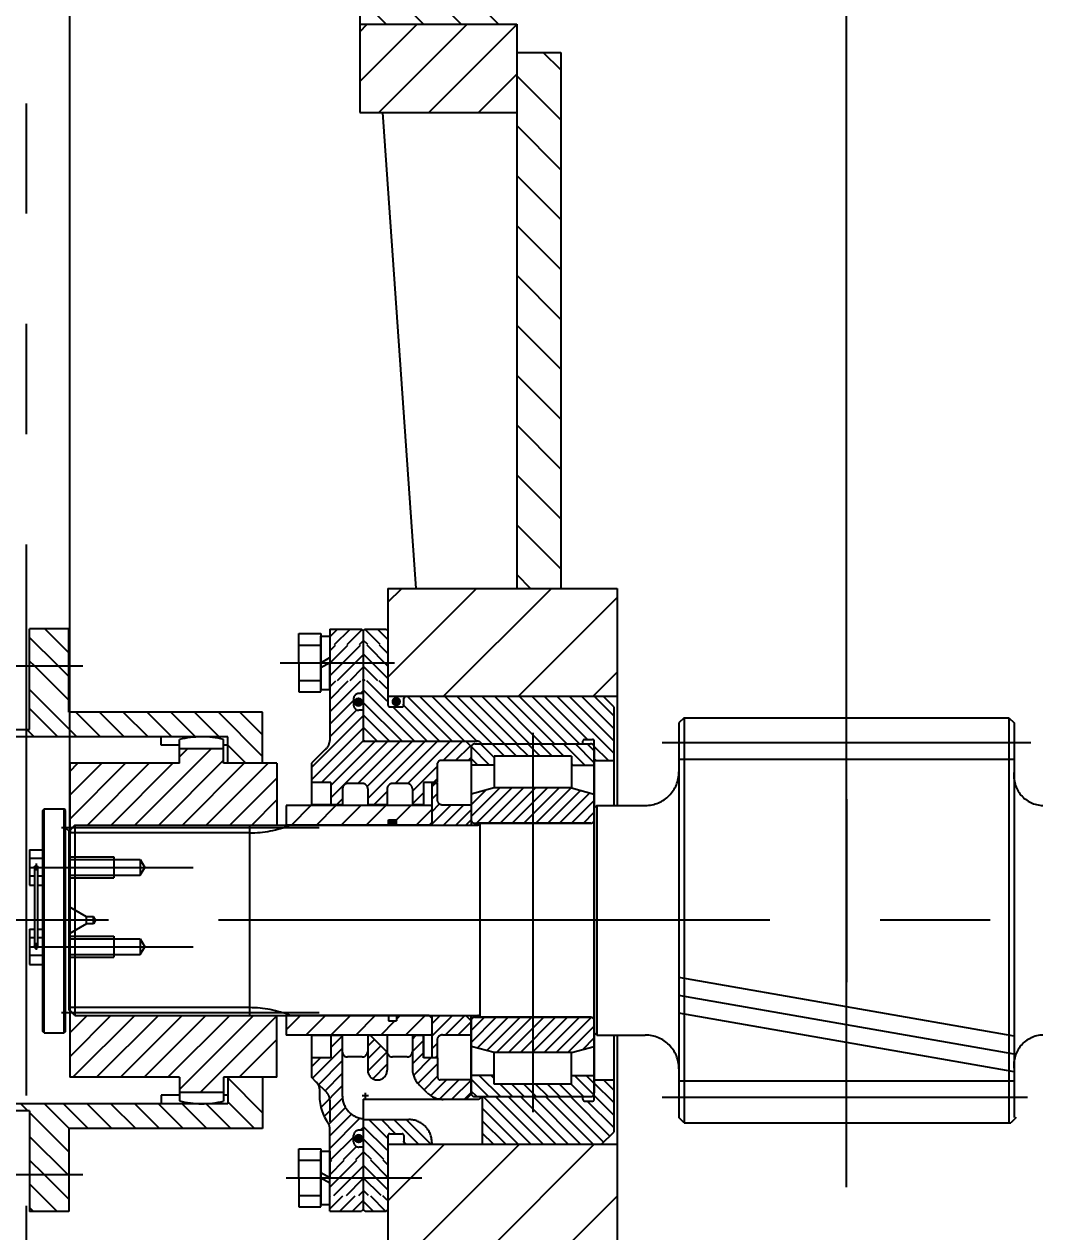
# Model space of a CAD drawing. Header units: millimetres. Extents: x 0 to 10500, y -289 to 7425.
# Drawn here: x 3764 to 4342, y 5629 to 6314 of the extents above; entities that cross this region are included whole.
import ezdxf

# ---------------------------------------------------------------- set-up
doc = ezdxf.new("R2010")
doc.units = ezdxf.units.MM
doc.header["$LTSCALE"] = 250
doc.linetypes.add('G', pattern=[2, 1.25, -0.25, 0.25, -0.25])
doc.linetypes.add('K', pattern=[2.5, 1.25, -0.25, 0.25, -0.25, 0.25, -0.25])
for name, color, linetype in [('01', 7, 'Continuous'), ('02', 1, 'Continuous'), ('05', 4, 'G'), ('07', 6, 'K'), ('08', 1, 'Continuous')]:
    doc.layers.add(name, color=color, linetype=linetype)
doc.styles.get("Standard").update_dxf_attribs({"font": 'isocp', "width": 0.707, "bigfont": 'intecad.shx'})
doc.dimstyles.new('INTE', dxfattribs={"dimscale": 25, "dimtxt": 3.5, "dimasz": 3, "dimexe": 3, "dimexo": 0, "dimgap": 1, "dimtad": 1, "dimdec": 3, "dimdsep": 46, "dimtxsty": 'Standard', "dimcen": 0, "dimclrd": 1, "dimclre": 1, "dimclrt": 3, "dimaunit": 1, "dimadec": 0, "dimazin": 0, "dimtfac": 1, "dimtmove": 0, "dimatfit": 0, "dimfxl": 0, "dimarcsym": 0})
pattern_1 = [(135, (1894.8905, 4617.694), (-3.535534, -3.535534), [])]
pattern_2 = [(45, (1894.8905, 4617.694), (-3.535534, 3.535534), [])]
pattern_3 = [(135, (-10627.459, -4526.4536), (-3.5355339, -3.5355339), [])]
pattern_4 = [(45, (-10627.459, -4526.4536), (-3.5355339, 3.5355339), [])]
pattern_5 = [(45, (1895.8905, 4617.694), (-3.535534, 3.535534), [])]
pattern_6 = [(45, (1895.891, 4617.694), (-7.071068, 7.071068), [])]

# ---------------------------------------------------------------- blocks, each defined once
blk = doc.blocks.new('*D10')
at = {"layer": '08', "color": 1, "lineweight": -2}
for p, q in [((3742.17, 5737.75), (3742.17, 5485.2)), ((3597.26, 5676.55), (3597.26, 5485.2)), ((3522.26, 5560.2), (3015.62, 5560.2)), ((3742.17, 5560.2), (3597.26, 5560.2)), ((3817.17, 5560.2), (3892.17, 5560.2))]:
    blk.add_line(p, q, dxfattribs=at)
at = {"layer": '08', "color": 1}
for points in [[(3522.26, 5572.7), (3522.26, 5547.7), (3597.26, 5560.2)], [(3817.17, 5572.7), (3817.17, 5547.7), (3742.17, 5560.2)]]:
    blk.add_solid(points, dxfattribs=at)
at = {"layer": 'Defpoints', "color": 0}
for p in [(3742.17, 5737.75), (3597.26, 5676.55), (3742.17, 5560.2)]:
    blk.add_point(p, dxfattribs=at)
at = {"layer": '08', "color": 3, "insert": (3231.44, 5635.83), "char_height": 87.5, "attachment_point": 5}
blk.add_mtext('电机出轴145', dxfattribs=at)
blk = doc.blocks.new('*D11')
at = {"layer": '08', "color": 1, "lineweight": -2}
for p, q in [((3367.66, 5183.94), (3367.66, 7084.26)), ((4230.36, 6828.65), (4230.36, 7084.26)), ((4155.36, 7009.26), (3442.66, 7009.26))]:
    blk.add_line(p, q, dxfattribs=at)
at = {"layer": '08', "color": 1}
for points in [[(3442.66, 7021.76), (3442.66, 6996.76), (3367.66, 7009.26)], [(4155.36, 7021.76), (4155.36, 6996.76), (4230.36, 7009.26)]]:
    blk.add_solid(points, dxfattribs=at)
at = {"layer": 'Defpoints', "color": 0}
for p in [(3367.66, 7009.26), (4230.36, 6828.65), (3367.66, 5183.94)]:
    blk.add_point(p, dxfattribs=at)
at = {"layer": '08', "color": 3, "insert": (3799.01, 7078.01), "char_height": 87.5, "attachment_point": 5}
blk.add_mtext('862.7', dxfattribs=at)
blk = doc.blocks.new('*D18')
at = {"layer": '02', "color": 1, "linetype": 'Continuous', "lineweight": -2}
for p, q in [((3789.91, 5845.79), (3789.91, 6895.33)), ((4230.36, 6037.36), (4230.36, 6895.33)), ((4155.36, 6820.33), (3864.91, 6820.33))]:
    blk.add_line(p, q, dxfattribs=at)
at = {"layer": '02', "color": 1, "linetype": 'Continuous'}
for points in [[(3864.91, 6832.83), (3864.91, 6807.83), (3789.91, 6820.33)], [(4155.36, 6832.83), (4155.36, 6807.83), (4230.36, 6820.33)]]:
    blk.add_solid(points, dxfattribs=at)
at = {"layer": 'Defpoints', "color": 0, "linetype": 'Continuous'}
for p in [(3789.91, 6820.33), (4230.36, 6037.36), (3789.91, 5845.79)]:
    blk.add_point(p, dxfattribs=at)
at = {"layer": '02', "color": 3, "linetype": 'Continuous', "insert": (4010.14, 6889.08), "char_height": 87.5, "attachment_point": 5}
blk.add_mtext('440.45', dxfattribs=at)
blk = doc.blocks.new('*U4')
at = {"layer": '01'}
for p, q in [((-15.1, 5), (-15.1, 0)), ((0, 5), (-15.1, 5)), ((-15.1, 0), (0, 0)), ((0, 0), (-2.89, 5)), ((0, 5), (2.89, 0)), ((0, 5), (15.1, 5)), ((15.1, 0), (0, 0)), ((15.1, 5), (15.1, 0))]:
    blk.add_line(p, q, dxfattribs=at)
at = {"layer": '05'}
blk.add_line((0, 7.1), (0, -2.1), dxfattribs=at)

msp = doc.modelspace()

# ---------------------------------------------------------------- hatches: boundary and pattern name
at = {"layer": '07', "linetype": 'K'}
h = msp.add_hatch(dxfattribs=at)
h.set_pattern_fill('_USER', color=6, scale=15, angle=135, style=0, pattern_type=0)
h.set_pattern_definition([(135, (-17405.807, 3611.779), (-10.606602, -10.606602), [])])
h.paths.add_polyline_path([(4043.3608, 6363.6059), (3954.3608, 6363.6059), (3954.3608, 6313.6059), (4043.3608, 6313.6059)])
h.paths.add_polyline_path([(4477.3608, 6363.6059), (4388.3608, 6363.6059), (4388.3608, 6313.6059), (4477.3608, 6313.6059)])
h = msp.add_hatch(dxfattribs=at)
h.set_pattern_fill('_USER', color=6, scale=20, angle=45, style=0, pattern_type=0)
h.set_pattern_definition([(45, (592.264, 1165.322), (-14.142136, 14.142136), [])])
h.paths.add_polyline_path([(3954.3608, 6313.6059), (3954.3608, 6263.6059), (4043.3608, 6263.6059), (4043.3608, 6313.6059)])
h.paths.add_polyline_path([(4477.3608, 6263.6059), (4477.3608, 6313.6059), (4388.3608, 6313.6059), (4388.3608, 6263.6059)])
h = msp.add_hatch(dxfattribs=at)
h.set_pattern_fill('_USER', color=6, scale=20, angle=135, style=0, pattern_type=0)
h.set_pattern_definition([(135, (592.264, 1165.322), (-14.142136, -14.142136), [])])
h.paths.add_polyline_path([(4043.3608, 5993.7479), (4068.3608, 5993.7479), (4068.3608, 6263.6059), (4068.3608, 6297.6059), (4043.3608, 6297.6059), (4043.3608, 6263.6059)])
h.paths.add_polyline_path([(4388.3608, 6297.6059), (4363.3608, 6297.6059), (4363.3608, 6263.6059), (4363.3608, 5993.7479), (4388.3608, 5993.7479)])
h = msp.add_hatch(dxfattribs=at)
h.set_pattern_fill('_USER', color=6, scale=30, angle=45, style=0, pattern_type=0)
h.set_pattern_definition([(45, (592.264, 1165.322), (-21.2132, 21.2132), [])])
h.paths.add_polyline_path([(4100.3608, 5932.6059), (4100.3608, 5993.7479), (3970.3608, 5993.7479), (3970.3608, 5932.6059)])
h.paths.add_polyline_path([(4100.3608, 5617.4639), (4100.3608, 5678.6059), (3970.3608, 5678.6059), (3970.3608, 5617.4639)])
h.paths.add_polyline_path([(4360.3608, 5993.7479), (4360.3608, 5932.6059), (4490.3608, 5932.6059), (4490.3608, 5993.7479)])
h.paths.add_polyline_path([(4360.3608, 5678.6059), (4360.3608, 5617.4639), (4490.3608, 5617.4639), (4490.3608, 5678.6059)])
h = msp.add_hatch(dxfattribs=at)
h.set_pattern_fill('_USER', color=6, scale=5, angle=45, style=0, pattern_type=0)
h.set_pattern_definition(pattern_5)
h.paths.add_polyline_path([(3977.8069, 5907.1059), (3956.3608, 5907.1059), (3956.3608, 5924.6684), (3953.8608, 5924.6684, -0.41421356), (3950.8608, 5927.6684), (3950.8608, 5931.1934, -0.41421356), (3953.8608, 5934.1934), (3956.3608, 5934.1934), (3956.3608, 5941.3059), (3937.3608, 5941.3059), (3937.3608, 5936.5059), (3937.3608, 5907.5237, -0.22650143), (3935.0027, 5902.5854), (3927.0233, 5894.6059), (3927.0233, 5887.7124), (3928.175, 5883.6601), (3938.0258, 5883.6601), (3938.0258, 5870.9601), (3944.6158, 5870.9601), (3944.6158, 5880.1059, -0.41421356), (3947.6158, 5883.1059), (3955.9133, 5883.1059, -0.41421356), (3958.9133, 5880.1059), (3958.9133, 5870.9601), (3965.3485, 5870.9601)])
h.paths.add_polyline_path([(4000.0108, 5896.1059), (4017.2308, 5896.1059), (4017.5108, 5896.9969), (4017.5108, 5903.5057, -0.00005592), (4017.5108, 5903.5061), (4017.5108, 5904.1551), (4014.56, 5907.1059), (3977.8069, 5907.1059), (3965.3485, 5870.9601), (3969.9158, 5870.9601), (3969.9158, 5880.1059, -0.41421356), (3972.9158, 5883.1059), (3981.2133, 5883.1059, -0.41421356), (3984.2133, 5880.1059), (3984.2133, 5870.9601), (3990.5133, 5870.9601), (3990.5133, 5883.6601), (3998.5108, 5883.6601), (3998.5108, 5894.6059, -0.41421356)])
h.paths.add_polyline_path([(3956.3608, 5969.6059), (3955.3608, 5970.6059), (3937.3608, 5970.6059), (3937.3608, 5961.9059), (3956.3608, 5961.9059)])
h.paths.add_polyline_path([(3941.2731, 5963.414), (3946.014, 5963.414), (3946.014, 5969.5679), (3941.2731, 5969.5679)], flags=24)
h = msp.add_hatch(dxfattribs=at)
h.set_pattern_fill('_USER', color=6, scale=5, angle=135, style=0, pattern_type=0)
h.set_pattern_definition(pattern_1)
h.paths.add_polyline_path([(4098.3608, 5926.6059), (4092.3608, 5932.6059), (3979.8608, 5932.6059), (3978.8608, 5931.6059), (3978.8608, 5927.6059, -0.41421356), (3977.8608, 5926.6059), (3970.8608, 5926.6059, -0.41421356), (3969.8608, 5927.6059), (3969.8608, 5941.3059), (3956.3608, 5941.3059), (3956.3608, 5924.6684), (3956.3608, 5907.6551), (3956.3608, 5907.1059), (4020.8608, 5907.1059, -0.26794919), (4023.4588, 5905.6059), (4080.8608, 5905.6059), (4080.8608, 5907.1059, -0.41421356), (4081.8608, 5908.1059), (4086.3608, 5908.1059, -0.41421356), (4087.3608, 5907.1059), (4087.3608, 5896.1059), (4098.3608, 5896.1059)])
h.paths.add_polyline_path([(3969.8608, 5969.6059), (3968.8608, 5970.6059), (3957.3608, 5970.6059), (3956.3608, 5969.6059), (3956.3608, 5961.9059), (3969.8608, 5961.9059)])
h.paths.add_polyline_path([(4041.2635, 5935.6494), (4063.608, 5935.6494), (4063.608, 5922.5244), (4041.2635, 5922.5244)], flags=25)
h = msp.add_hatch(dxfattribs=at)
h.set_pattern_fill('_USER', color=6, scale=5, angle=45, style=0, pattern_type=0)
h.set_pattern_definition(pattern_4)
h.paths.add_polyline_path([(3956.3608, 5951.6059), (3956.3608, 5961.6059), (3937.3608, 5961.6059), (3937.3608, 5941.6059), (3956.3608, 5941.6059)])
h = msp.add_hatch(dxfattribs=at)
h.set_pattern_fill('_USER', color=6, scale=5, angle=135, style=0, pattern_type=0)
h.set_pattern_definition(pattern_3)
h.paths.add_polyline_path([(3970.3608, 5961.6059), (3956.3608, 5961.6059), (3956.3608, 5951.6059), (3956.3608, 5941.6059), (3970.3608, 5941.6059)])
for points in [[(3950.9214, 5929.2644, 1), (3956.3042, 5929.2644, 1)], [(3972.3682, 5929.5576, 1), (3977.751, 5929.5576, 1)], [(3975.2108, 5859.6059), (3975.2108, 5862.6059), (3970.7108, 5862.6059), (3970.7108, 5859.6059)], [(3951.0007, 5681.8531, 1), (3956.3835, 5681.8531, 1)]]:
    msp.add_hatch(color=6, dxfattribs=at).paths.add_polyline_path(points)
h = msp.add_hatch(dxfattribs=at)
h.set_pattern_fill('ANSI31', color=6, scale=1.5, angle=90, style=0)
h.set_pattern_definition([(135, (3660.2163, 5143.3435), (-3.367596, -3.367596), [])])
h.paths.add_polyline_path([(4030.5108, 5898.6059), (4074.3608, 5898.6059), (4074.3608, 5893.6059), (4087.3608, 5893.6059), (4087.3608, 5903.5059, 0.41421356), (4085.2608, 5905.6059), (4019.6108, 5905.6059, 0.4141808), (4017.5108, 5903.5061), (4017.5108, 5893.6059), (4030.5108, 5893.6059)])
h.paths.add_polyline_path([(4074.3608, 5712.6059), (4030.5108, 5712.6059), (4030.5108, 5717.6059), (4017.5108, 5717.6059), (4017.5108, 5707.7057, 0.4141808), (4019.6108, 5705.6059), (4085.2608, 5705.6059, 0.41421356), (4087.3608, 5707.7059), (4087.3608, 5717.6059), (4074.3608, 5717.6059)])
h = msp.add_hatch(dxfattribs=at)
h.set_pattern_fill('_USER', color=6, scale=5, angle=45, style=0, pattern_type=0)
h.set_pattern_definition([(45, (3907.832, 5610.0544), (-3.53553, 3.53553), [])])
h.paths.add_polyline_path([(4001.2108, 5871.1059, -0.41421356), (3998.2108, 5874.1059), (3998.2108, 5883.3559), (3995.2108, 5883.3559), (3995.2108, 5859.6059), (4014.5108, 5859.6059), (4017.5108, 5862.6059), (4017.5108, 5870.6059), (4017.0108, 5871.1059)])
h.paths.add_polyline_path([(4017.0108, 5740.6059), (4017.5108, 5741.1059), (4017.5108, 5748.6059), (4014.5108, 5751.6059), (3995.2108, 5751.6059), (3995.2108, 5727.8559), (3998.2108, 5727.8559), (3998.2108, 5737.6059, -0.41421356), (4001.2108, 5740.6059)])
h = msp.add_hatch(dxfattribs=at)
h.set_pattern_fill('ANSI31', color=6, scale=1.5, style=0)
h.set_pattern_definition([(45, (3660.2163, 5143.3435), (-3.367596, 3.367596), [])])
h.paths.add_polyline_path([(4085.2608, 5860.6059, 0.41421356), (4087.3608, 5862.7059), (4087.3608, 5877.1226), (4074.3608, 5880.6059), (4030.5108, 5880.6059), (4017.5108, 5877.1226), (4017.5108, 5862.7057, 0.41418059), (4019.6108, 5860.6059)])
h.paths.add_polyline_path([(4019.6108, 5750.6059, 0.41418059), (4017.5108, 5748.5061), (4017.5108, 5734.0892), (4030.5108, 5730.6059), (4074.3608, 5730.6059), (4087.3608, 5734.0892), (4087.3608, 5748.5059, 0.41421356), (4085.2608, 5750.6059)])
h = msp.add_hatch(dxfattribs=at)
h.set_pattern_fill('_USER', color=6, scale=10, angle=45, style=0, pattern_type=0)
h.set_pattern_definition(pattern_6)
h.paths.add_polyline_path([(3995.2108, 5870.1809), (3994.7108, 5870.6809), (3983.0108, 5870.6809), (3912.6108, 5870.6809), (3912.6108, 5859.6059), (3922.2108, 5859.6059), (3970.7108, 5859.6059), (3970.7108, 5862.6059), (3975.2108, 5862.6059), (3975.2108, 5859.6059), (3993.7108, 5859.6059), (3995.2108, 5861.1059)])
h.paths.add_polyline_path([(3960.6596, 5862.1048), (3965.4005, 5862.1048), (3965.4005, 5868.2586), (3960.6596, 5868.2586)], flags=24)
h = msp.add_hatch(dxfattribs=at)
h.set_pattern_fill('_USER', color=6, scale=10, angle=45, style=0, pattern_type=0)
h.set_pattern_definition(pattern_6)
h.paths.add_polyline_path([(3971.9971, 5748.6059), (3970.7108, 5748.6059), (3970.7108, 5751.6059), (3912.6108, 5751.6059), (3912.6108, 5740.5309), (3964.5836, 5740.5309)])
h.paths.add_polyline_path([(3995.2108, 5750.1059), (3993.7108, 5751.6059), (3975.2108, 5751.6059), (3975.2108, 5748.6059), (3971.9971, 5748.6059), (3964.5836, 5740.5309), (3994.7108, 5740.5309), (3995.2108, 5741.0309)])
h.paths.add_polyline_path([(3971.1669, 5747.2727), (3975.9078, 5747.2727), (3975.9078, 5753.4265), (3971.1669, 5753.4265)], flags=9)
h = msp.add_hatch(dxfattribs=at)
h.set_pattern_fill('_USER', color=6, scale=5, angle=45, style=0, pattern_type=0)
h.set_pattern_definition(pattern_5)
h.paths.add_polyline_path([(3944.4858, 5731.1059), (3944.4858, 5740.2517), (3938.0258, 5740.2517), (3938.0258, 5727.5517), (3927.0233, 5727.5517), (3927.0233, 5716.6059), (3929.9259, 5713.7033), (3935.1539, 5708.4752), (3944.4858, 5718.6397)])
h.paths.add_polyline_path([(3944.4858, 5706.0567), (3944.4858, 5718.6397), (3931.5307, 5704.5287, 0.14011456), (3936.2592, 5691.0423, -0.15513593), (3937.3608, 5687.5774), (3937.3608, 5669.9059), (3956.3608, 5669.9059), (3956.3608, 5677.0184), (3953.8608, 5677.0184, -0.41421356), (3950.8608, 5680.0184), (3950.8608, 5683.5434, -0.41421356), (3953.8608, 5686.5434), (3956.3608, 5686.5434), (3956.3608, 5693.1055, -0.38905707)])
h = msp.add_hatch(dxfattribs=at)
h.set_pattern_fill('_USER', color=6, scale=5, angle=45, style=0, pattern_type=0)
h.set_pattern_definition(pattern_2)
h.paths.add_polyline_path([(3960.4133, 5740.2517), (3958.9133, 5740.2517), (3958.9133, 5720.6059, 0.41428013), (3964.4145, 5715.1059, 0.41428013), (3969.9158, 5720.6059), (3969.9158, 5730.6827, -0.00641902), (3969.9059, 5730.7591)])
h = msp.add_hatch(dxfattribs=at)
h.set_pattern_fill('_USER', color=6, scale=5, angle=45, style=0, pattern_type=0)
h.set_pattern_definition(pattern_2)
h.paths.add_polyline_path([(4000.0108, 5715.1059, -0.41421356), (3998.5108, 5716.6059), (3998.5108, 5727.5517), (3990.5133, 5727.5517), (3990.5133, 5740.2517), (3984.2133, 5740.2517), (3984.2133, 5721.589, 0.19891237), (3988.0209, 5712.3966), (3992.5531, 5707.8643, 0.17638825), (4000.6156, 5704.1059), (4014.56, 5704.1059), (4017.5108, 5707.0567), (4017.5108, 5707.7057, -0.00005592), (4017.5108, 5707.7061), (4017.5108, 5715.1059)])
h = msp.add_hatch(dxfattribs=at)
h.set_pattern_fill('_USER', color=6, scale=5, angle=135, style=0, pattern_type=0)
h.set_pattern_definition(pattern_1)
h.paths.add_polyline_path([(4091.4608, 5678.6059), (4098.3608, 5685.5059), (4098.3608, 5715.1059), (4087.3608, 5715.1059), (4087.3608, 5704.1059, -0.41421356), (4086.3608, 5703.1059), (4081.8608, 5703.1059, -0.41421356), (4080.8608, 5704.1059), (4080.8608, 5705.6059), (4023.8608, 5705.6059), (4023.8608, 5678.6059)])
h.paths.add_polyline_path([(3969.8608, 5683.6059, -0.41421356), (3970.8608, 5684.6059), (3977.8608, 5684.6059, -0.41421356), (3978.8608, 5683.6059), (3978.8608, 5679.6059), (3979.8608, 5678.6059), (3995.2608, 5678.6059), (3995.2608, 5679.6059, 0.41421356), (3982.2608, 5692.6059), (3956.3608, 5692.6059), (3956.3608, 5686.5434), (3956.3608, 5669.9059), (3969.8608, 5669.9059)])
h.paths.add_polyline_path([(3968.8608, 5640.6059), (3969.8608, 5641.6059), (3969.8608, 5649.3059), (3956.3608, 5649.3059), (3956.3608, 5641.6059), (3957.3608, 5640.6059)])
h = msp.add_hatch(dxfattribs=at)
h.set_pattern_fill('_USER', color=6, scale=5, angle=45, style=0, pattern_type=0)
h.set_pattern_definition(pattern_4)
h.paths.add_polyline_path([(3956.3608, 5659.6059), (3956.3608, 5649.6059), (3937.3608, 5649.6059), (3937.3608, 5669.6059), (3956.3608, 5669.6059)])
h = msp.add_hatch(dxfattribs=at)
h.set_pattern_fill('_USER', color=6, scale=5, angle=135, style=0, pattern_type=0)
h.set_pattern_definition(pattern_3)
h.paths.add_polyline_path([(3970.3608, 5649.6059), (3956.3608, 5649.6059), (3956.3608, 5659.6059), (3956.3608, 5669.6059), (3970.3608, 5669.6059)])
h = msp.add_hatch(dxfattribs=at)
h.set_pattern_fill('_USER', color=6, scale=5, angle=45, style=0, pattern_type=0)
h.set_pattern_definition(pattern_2)
h.paths.add_polyline_path([(3937.3608, 5649.3059), (3937.3608, 5644.5059), (3937.3608, 5640.6059), (3955.3608, 5640.6059), (3956.3608, 5641.6059), (3956.3608, 5649.3059)])

# ---------------------------------------------------------------- linework, layer by layer
at = {"layer": '05', "color": 142, "linetype": 'G'}
msp.add_line((4230.3608, 5154.2471), (4230.3608, 6402.8879), dxfattribs=at)
at = {"layer": '05', "color": 4, "linetype": 'G'}
msp.add_line((4686.8326, 5805.6059), (3528.7541, 5805.6059), dxfattribs=at)
at = {"layer": '07', "color": 6, "linetype": 'K'}
for p, q in [((4230.3608, 5778.2489), (4230.3608, 6942.0177)), ((3765.3025, 6643.6997), (3765.3025, 5553.3187)), ((3954.3608, 6363.6059), (3954.3608, 6313.6059)), ((3954.3608, 6313.6059), (4043.3608, 6313.6059)), ((3954.3608, 6313.6059), (3954.3608, 6263.6059)), ((4043.3608, 6313.6059), (4043.3608, 6263.6059)), ((4043.3608, 6297.6059), (4068.3608, 6297.6059)), ((4068.3608, 6297.6059), (4068.3608, 6263.6059)), ((3954.3608, 6263.6059), (4043.3608, 6263.6059)), ((3986.3608, 5993.7479), (3967.3608, 6263.6059)), ((4043.3608, 6263.6059), (4043.3608, 5993.7479)), ((4068.3608, 6263.6059), (4068.3608, 5993.7479)), ((3970.3608, 5993.7479), (4100.3608, 5993.7479)), ((3970.3608, 5993.7479), (3970.3608, 5932.6059)), ((4100.3608, 5993.7479), (4100.3608, 5870.6959)), ((3767.1732, 5913.7032), (3767.1732, 5970.7304)), ((3789.3795, 5970.7304), (3767.1732, 5970.7304)), ((3789.3795, 5957.2501), (3775.8993, 5970.7304)), ((3789.3795, 5970.7205), (3789.3696, 5970.7304)), ((3789.3795, 5923.6059), (3789.3795, 5970.7304)), ((3937.3608, 5970.6059), (3937.3608, 5907.5237)), ((3937.3608, 5970.6059), (3955.3608, 5970.6059)), ((3956.3608, 5969.6059), (3955.3608, 5970.6059)), ((3956.3608, 5969.6059), (3957.3608, 5970.6059)), ((3957.3608, 5970.6059), (3969.3608, 5970.6059)), ((3969.3608, 5970.6059), (3970.3608, 5969.6059)), ((3783.3474, 5949.8118), (3767.1732, 5965.986)), ((3919.8608, 5951.6059), (3919.8608, 5968.0809)), ((3919.8608, 5968.0809), (3932.3608, 5968.0809)), ((3932.3608, 5968.0809), (3932.3608, 5951.6059)), ((3932.3608, 5966.7059), (3937.3608, 5966.7059)), ((3932.3608, 5951.6059), (3932.3608, 5966.7059)), ((3937.3608, 5966.7059), (3937.3608, 5951.6059)), ((3956.3608, 5969.6059), (3956.3608, 5951.6059)), ((3956.3608, 5969.6059), (3956.3608, 5961.6059)), ((3970.3608, 5969.6059), (3970.3608, 5961.6059)), ((3919.8608, 5961.6059), (3932.3608, 5961.6059)), ((3705.3169, 5949.8118), (3797.3295, 5949.8118)), ((3769.8771, 5949.8118), (3767.1732, 5952.5157)), ((3789.3795, 5930.3094), (3769.8771, 5949.8118)), ((3789.3795, 5943.7798), (3783.3474, 5949.8118)), ((3909.2913, 5951.6059), (3973.9699, 5951.6059)), ((3919.8608, 5951.6059), (3919.8608, 5935.1309)), ((3930.2641, 5951.6059), (3939.4564, 5951.6059)), ((3932.3608, 5951.6059), (3937.3608, 5954.4927)), ((3932.3608, 5935.1309), (3932.3608, 5951.6059)), ((3937.3608, 5951.6059), (3932.3608, 5948.7192)), ((3932.3608, 5951.6059), (3932.3608, 5936.5059)), ((3937.3608, 5936.5059), (3937.3608, 5951.6059)), ((3956.3608, 5951.6059), (3956.3608, 5924.6684)), ((3783.4709, 5920.0355), (3767.1732, 5936.3332)), ((3919.8608, 5941.6059), (3932.3608, 5941.6059)), ((3932.3608, 5936.5059), (3937.3608, 5936.5059)), ((3956.3608, 5941.6059), (3956.3608, 5907.1059)), ((3970.3608, 5941.6059), (3970.3608, 5927.6059)), ((3919.8608, 5935.1309), (3932.3608, 5935.1309)), ((3950.8608, 5931.1934), (3950.8608, 5927.6684)), ((3956.3608, 5934.1934), (3953.8608, 5934.1934)), ((3970.3608, 5932.6059), (4092.3608, 5932.6059)), ((3970.3608, 5932.6059), (4100.3608, 5932.6059)), ((3979.3608, 5931.6059), (3980.3608, 5932.6059)), ((3979.3608, 5927.6059), (3979.3608, 5931.6059)), ((4098.3608, 5926.6059), (4092.3608, 5932.6059)), ((3783.1422, 5909.6059), (3767.1732, 5925.5749)), ((3899.2846, 5923.6059), (3789.3795, 5923.6059)), ((3807.3709, 5909.6059), (3793.3709, 5923.6059)), ((3820.8413, 5909.6059), (3806.8413, 5923.6059)), ((3834.3117, 5909.6059), (3820.3117, 5923.6059)), ((3847.7821, 5909.6059), (3833.7821, 5923.6059)), ((3861.2524, 5909.6059), (3847.2524, 5923.6059)), ((3874.7228, 5909.6059), (3860.7228, 5923.6059)), ((3899.2846, 5898.5145), (3874.1932, 5923.6059)), ((3899.2846, 5910.7806), (3886.4593, 5923.6059)), ((3899.2846, 5894.6059), (3899.2846, 5923.6059)), ((3956.3608, 5924.6684), (3953.8608, 5924.6684)), ((3956.3608, 5924.6684), (3956.3608, 5907.6551)), ((3971.3608, 5926.6059), (3978.3608, 5926.6059)), ((4098.3608, 5926.6059), (4098.3608, 5870.6959)), ((3793.9005, 5909.6059), (3783.4709, 5920.0355)), ((4138.3608, 5920.4509), (4135.3608, 5917.4509)), ((4135.3608, 5917.4509), (4135.3608, 5693.7609)), ((4138.3608, 5920.4509), (4138.3608, 5690.7609)), ((4138.3608, 5920.4509), (4322.3608, 5920.4509)), ((4322.3608, 5920.4509), (4322.3608, 5690.7609)), ((4322.3608, 5920.4509), (4325.3608, 5917.4509)), ((4325.3608, 5917.4509), (4325.3608, 5693.7609)), ((3879.5344, 5909.6059), (3740.5606, 5909.6059)), ((3754.0869, 5913.7032), (3767.1732, 5913.7032)), ((3879.5344, 5909.6059), (3765.0193, 5909.6059)), ((3769.6718, 5909.6059), (3765.5745, 5913.7032)), ((3841.8261, 5904.8254), (3841.8261, 5909.6059)), ((3879.5344, 5894.6059), (3879.5344, 5909.6059)), ((4052.4358, 5911.8727), (4052.4358, 5696.7748)), ((3826.8962, 5859.5559), (3870.3744, 5903.0341)), ((3852.1348, 5904.8254), (3841.8261, 5904.8254)), ((3852.1348, 5894.6059), (3852.1348, 5908.0195)), ((3852.1348, 5898.2649), (3856.904, 5903.0341)), ((3852.1348, 5903.0341), (3877.0929, 5903.0341)), ((3877.0929, 5894.6059), (3877.0929, 5908.1354)), ((3879.5344, 5904.8254), (3877.0929, 5904.8254)), ((3889.7228, 5894.6059), (3879.5344, 5904.7943)), ((3935.0027, 5902.5854), (3927.0233, 5894.6059)), ((3956.3608, 5907.1059), (4020.8608, 5907.1059)), ((4017.5108, 5904.1551), (4014.5108, 5907.1551)), ((4017.5108, 5904.1551), (4017.5108, 5859.5809)), ((4017.5108, 5903.5061), (4017.5108, 5859.5809)), ((4019.6108, 5905.6059), (4085.2608, 5905.6059)), ((4023.4588, 5905.6059), (4080.8608, 5905.6059)), ((4027.0308, 5905.6059), (4080.8608, 5905.6059)), ((4027.0308, 5905.6059), (4080.8608, 5905.6059)), ((4080.8608, 5905.6059), (4080.8608, 5907.1059)), ((4081.8608, 5908.1059), (4086.3608, 5908.1059)), ((4087.3608, 5704.1059), (4087.3608, 5907.1059)), ((4087.3608, 5903.5059), (4087.3608, 5862.7059)), ((4334.894, 5906.1259), (4125.794, 5906.1259)), ((3840.3666, 5859.5559), (3877.0929, 5896.2822)), ((4017.5108, 5896.1059), (4000.0108, 5896.1059)), ((4030.5108, 5898.6059), (4030.5108, 5880.6059)), ((4074.3608, 5898.6059), (4030.5108, 5898.6059)), ((4074.3608, 5898.6059), (4074.3608, 5880.6059)), ((4087.3608, 5896.1059), (4098.3608, 5896.1059)), ((4325.3608, 5896.7269), (4135.3608, 5896.7269)), ((3789.9108, 5894.6059), (3789.9108, 5716.6059)), ((3789.9108, 5862.9816), (3821.5351, 5894.6059)), ((3789.9108, 5876.452), (3808.0647, 5894.6059)), ((3789.9108, 5889.9224), (3794.5943, 5894.6059)), ((3852.1348, 5894.6059), (3789.9108, 5894.6059)), ((3799.9555, 5859.5559), (3835.0055, 5894.6059)), ((3813.4259, 5859.5559), (3848.4759, 5894.6059)), ((3853.837, 5859.5559), (3888.887, 5894.6059)), ((3867.3074, 5859.5559), (3902.3574, 5894.6059)), ((3907.4342, 5894.6059), (3877.0929, 5894.6059)), ((3907.4342, 5894.6059), (3907.4342, 5859.5809)), ((3927.0233, 5894.6059), (3927.0233, 5870.6809)), ((3998.5108, 5883.6601), (3998.5108, 5894.6059)), ((4030.5108, 5893.6059), (4017.5108, 5893.6059)), ((4074.3608, 5893.6059), (4087.3608, 5893.6059)), ((3880.7778, 5859.5559), (3907.4342, 5886.2123)), ((3938.0258, 5883.6601), (3927.0233, 5883.6601)), ((3938.0258, 5883.6601), (3938.0258, 5870.9601)), ((3955.9133, 5883.1059), (3947.6158, 5883.1059)), ((3981.2133, 5883.1059), (3972.9158, 5883.1059)), ((3998.5108, 5883.6601), (3990.5133, 5883.6601)), ((3990.5133, 5883.6601), (3990.5133, 5870.6809)), ((3995.2108, 5883.3559), (3998.2108, 5883.3559)), ((3995.2108, 5883.3559), (3995.2108, 5859.5809)), ((3998.2108, 5883.3559), (3998.2108, 5874.1059)), ((3944.6158, 5880.1059), (3944.6158, 5870.6809)), ((3958.9133, 5880.1059), (3958.9133, 5870.9601)), ((3969.9158, 5880.1059), (3969.9158, 5870.9601)), ((3984.2133, 5880.1059), (3984.2133, 5870.6809)), ((4030.5108, 5880.6059), (4017.5108, 5877.1226)), ((4074.3608, 5880.6059), (4030.5108, 5880.6059)), ((4074.3608, 5880.6059), (4087.3608, 5877.1226)), ((4230.3608, 5874.2398), (4230.3608, 5770.5602)), ((3774.6108, 5867.9184), (3775.4108, 5868.7184)), ((3774.6108, 5742.5184), (3774.6108, 5867.9184)), ((3775.4108, 5741.7184), (3775.4108, 5868.7184)), ((3775.4108, 5868.7184), (3786.8108, 5868.7184)), ((3786.8108, 5741.7184), (3786.8108, 5868.7184)), ((3787.6108, 5867.9184), (3786.8108, 5868.7184)), ((3787.6108, 5742.5184), (3787.6108, 5867.9184)), ((3893.1689, 5859.5559), (3907.4342, 5873.8212)), ((3912.6108, 5870.6809), (3912.6108, 5859.5809)), ((3983.0108, 5870.6809), (3912.6108, 5870.6809)), ((3944.6158, 5870.9601), (3927.0233, 5870.9601)), ((3969.9158, 5870.9601), (3958.9133, 5870.9601)), ((3994.7108, 5870.6809), (3983.0108, 5870.6809)), ((3990.5133, 5870.9601), (3984.2133, 5870.9601)), ((3995.2108, 5870.1809), (3994.7108, 5870.6809)), ((4001.2108, 5871.1059), (4017.0108, 5871.1059)), ((4017.5108, 5870.6059), (4017.0108, 5871.1059)), ((4017.5108, 5870.6059), (4017.5108, 5859.5809)), ((4087.3608, 5872.8434), (4087.3608, 5743.3684)), ((4088.8608, 5870.6959), (4087.3608, 5869.1959)), ((4087.3608, 5869.1959), (4087.3608, 5742.0159)), ((4088.8608, 5870.6959), (4088.8608, 5740.5159)), ((4088.8608, 5870.6959), (4116.2608, 5870.6959)), ((3970.7108, 5859.6059), (3970.7108, 5862.6059)), ((3970.7108, 5862.6059), (3975.2108, 5862.6059)), ((3975.2108, 5859.5809), (3975.2108, 5862.6059)), ((3995.2108, 5861.1059), (3993.7108, 5859.6059)), ((4014.5108, 5859.6059), (4017.5108, 5862.6059)), ((4019.6107, 5860.6059), (4085.2608, 5860.6059)), ((4085.3608, 5860.6059), (4020.6808, 5860.6059)), ((4022.3608, 5860.6359), (4022.3608, 5750.5759)), ((3931.3047, 5857.9934), (3785.1911, 5857.9934)), ((3787.6108, 5858.0629), (3789.6108, 5856.0629)), ((3789.6108, 5754.374), (3789.6108, 5856.0629)), ((3790.7108, 5856.0629), (3789.6108, 5856.0629)), ((3792.9108, 5859.5809), (3789.9108, 5856.5809)), ((3789.9108, 5856.5809), (3789.9108, 5754.6309)), ((3891.9108, 5855.1359), (3789.9108, 5855.1359)), ((3792.9108, 5859.5809), (3792.9108, 5751.6309)), ((3792.9108, 5859.5809), (4021.3608, 5859.5809)), ((3891.9108, 5859.5809), (3891.9108, 5751.6309)), ((3922.2108, 5859.6059), (3912.6108, 5859.6059)), ((3993.7108, 5859.6059), (3922.2108, 5859.6059)), ((3995.2108, 5859.6059), (4014.5108, 5859.6059)), ((3767.1108, 5845.6209), (3767.1108, 5825.5909)), ((3767.1108, 5845.6209), (3774.6108, 5845.6209)), ((3774.6108, 5840.6134), (3767.1108, 5840.6134)), ((3789.9108, 5841.6059), (3814.9108, 5841.6059)), ((3789.9108, 5840.1059), (3829.9108, 5840.1059)), ((3814.9108, 5841.6059), (3814.9108, 5829.6059)), ((3829.9108, 5840.1059), (3829.9108, 5831.1059)), ((3829.9108, 5840.1059), (3832.5088, 5835.6059)), ((3767.1108, 5835.6059), (3859.9108, 5835.6059)), ((3769.9081, 5835.6059), (3769.9081, 5790.6059)), ((3770.8608, 5837.8662), (3770.8608, 5833.7983)), ((3771.8135, 5790.6059), (3771.8135, 5835.6059)), ((3829.9108, 5831.1059), (3832.5088, 5835.6059)), ((3769.9081, 5830.5984), (3767.1108, 5830.5984)), ((3774.6108, 5830.5984), (3771.8135, 5830.5984)), ((3789.9108, 5831.1059), (3829.9108, 5831.1059)), ((3789.9108, 5829.6059), (3814.9108, 5829.6059)), ((3767.1108, 5825.5909), (3769.9081, 5825.5909)), ((3771.8135, 5825.5909), (3774.6108, 5825.5909)), ((3799.437, 5807.6059), (3789.9108, 5813.1059)), ((3803.437, 5807.6059), (3799.437, 5807.6059)), ((3799.437, 5805.6059), (3799.437, 5807.6059)), ((3803.437, 5803.6059), (3803.437, 5807.6059)), ((3804.5917, 5805.6059), (3803.437, 5807.6059)), ((3767.1108, 5800.6209), (3767.1108, 5780.5909)), ((3767.1108, 5800.6209), (3769.9081, 5800.6209)), ((3771.8135, 5800.6209), (3774.6108, 5800.6209)), ((3799.437, 5803.6059), (3789.9108, 5798.1059)), ((3799.437, 5803.6059), (3799.437, 5805.6059)), ((3803.437, 5803.6059), (3799.437, 5803.6059)), ((3804.5917, 5805.6059), (3803.437, 5803.6059)), ((3769.9081, 5795.6134), (3767.1108, 5795.6134)), ((3770.8608, 5792.8662), (3770.8608, 5788.7983)), ((3774.6108, 5795.6134), (3771.8135, 5795.6134)), ((3789.9108, 5796.6059), (3814.9108, 5796.6059)), ((3789.9108, 5795.1059), (3829.9108, 5795.1059)), ((3814.9108, 5796.6059), (3814.9108, 5784.6059)), ((3829.9108, 5795.1059), (3832.5088, 5790.6059)), ((3829.9108, 5795.1059), (3829.9108, 5786.1059)), ((3767.1108, 5790.6059), (3859.9108, 5790.6059)), ((3774.6108, 5785.5984), (3767.1108, 5785.5984)), ((3789.9108, 5786.1059), (3829.9108, 5786.1059)), ((3829.9108, 5786.1059), (3832.5088, 5790.6059)), ((3767.1108, 5780.5909), (3774.6108, 5780.5909)), ((3789.9108, 5784.6059), (3814.9108, 5784.6059)), ((4325.3608, 5739.9174), (4135.3608, 5773.1739)), ((4325.3608, 5729.7662), (4135.3608, 5763.0227)), ((3931.3047, 5753.2184), (3785.1911, 5753.2184)), ((3891.9108, 5756.0759), (3789.9108, 5756.0759)), ((3792.9108, 5751.6309), (3789.9108, 5754.6309)), ((3792.9108, 5751.6309), (3789.9108, 5754.6309)), ((3789.9108, 5728.2777), (3813.2889, 5751.6559)), ((3789.9108, 5741.7481), (3799.8185, 5751.6559)), ((3791.7093, 5716.6059), (3826.7593, 5751.6559)), ((3792.9108, 5751.6309), (4021.3608, 5751.6309)), ((3805.1797, 5716.6059), (3840.2297, 5751.6559)), ((3818.6501, 5716.6059), (3853.7001, 5751.6559)), ((3832.1205, 5716.6059), (3867.1705, 5751.6559)), ((3845.5908, 5716.6059), (3880.6408, 5751.6559)), ((3852.1348, 5709.6795), (3894.0862, 5751.6309)), ((3864.1034, 5708.1777), (3907.4342, 5751.5085)), ((3907.4342, 5716.6059), (3907.4342, 5751.6309)), ((3912.6108, 5751.6309), (3912.6108, 5751.6059)), ((3912.6108, 5751.6059), (3912.6108, 5740.5309)), ((3993.7108, 5751.6059), (3912.6108, 5751.6059)), ((3970.7108, 5751.6059), (3970.7108, 5748.6059)), ((3975.2108, 5751.6309), (3975.2108, 5748.6059)), ((3995.2108, 5750.1059), (3993.7108, 5751.6059)), ((3995.2108, 5751.6309), (3995.2108, 5727.8559)), ((3995.2108, 5751.6059), (4014.5108, 5751.6059)), ((4014.5108, 5751.6059), (4017.5108, 5748.6059)), ((4017.5108, 5751.6309), (4017.5108, 5741.1059)), ((4017.5108, 5707.7057), (4017.5108, 5751.6309)), ((4017.5108, 5751.6309), (4017.5108, 5707.0567)), ((4325.3608, 5719.6149), (4135.3608, 5752.8714)), ((3970.7108, 5748.6059), (3975.2108, 5748.6059)), ((4019.6107, 5750.6059), (4085.2608, 5750.6059)), ((4085.3608, 5750.6059), (4020.6808, 5750.6059)), ((4029.1407, 5750.6059), (4085.2608, 5750.6059)), ((4085.3608, 5750.6059), (4030.2108, 5750.6059)), ((4087.3608, 5748.5059), (4087.3608, 5707.7059)), ((3775.4108, 5741.7184), (3774.6108, 5742.5184)), ((3775.4108, 5741.7184), (3786.8108, 5741.7184)), ((3787.6108, 5742.5184), (3786.8108, 5741.7184)), ((3886.002, 5716.6059), (3907.4342, 5738.0381)), ((3994.7108, 5740.5309), (3912.6108, 5740.5309)), ((3927.0233, 5740.5309), (3927.0233, 5716.6059)), ((3944.4858, 5740.2517), (3927.0233, 5740.2517)), ((3938.0258, 5740.2517), (3938.0258, 5727.5517)), ((3944.4858, 5740.5309), (3944.4858, 5731.1059)), ((3958.9133, 5740.5309), (3958.9133, 5720.6059)), ((3960.4133, 5740.2517), (3958.9133, 5740.2517)), ((3960.4133, 5740.2517), (3969.9158, 5730.7492)), ((3969.9158, 5740.5309), (3969.9158, 5720.6059)), ((3990.5233, 5740.2517), (3984.1733, 5740.2517)), ((3984.2133, 5740.5309), (3984.2133, 5721.589)), ((3990.5133, 5740.5309), (3990.5133, 5727.5517)), ((3990.5133, 5727.5517), (3990.5133, 5740.5309)), ((3994.7108, 5740.5309), (3995.2108, 5741.0309)), ((3998.2108, 5737.6059), (3998.2108, 5727.8559)), ((4001.2108, 5740.6059), (4017.0108, 5740.6059)), ((4017.5108, 5741.1059), (4017.0108, 5740.6059)), ((4088.8608, 5740.5159), (4087.3608, 5742.0159)), ((4088.8608, 5740.5159), (4116.2608, 5740.5159)), ((4098.3608, 5740.5159), (4098.3608, 5685.5059)), ((4100.3608, 5740.5159), (4100.3608, 5617.4639)), ((3944.4858, 5731.1059), (3944.4858, 5705.6934)), ((4030.5108, 5730.6059), (4017.5108, 5734.0892)), ((4074.3608, 5730.6059), (4030.5108, 5730.6059)), ((4030.5108, 5712.6059), (4030.5108, 5730.6059)), ((4074.3608, 5730.6059), (4087.3608, 5734.0892)), ((4074.3608, 5712.6059), (4074.3608, 5730.6059)), ((3938.0258, 5727.5517), (3927.0233, 5727.5517)), ((3955.7733, 5728.1059), (3947.4858, 5728.1059)), ((3981.1733, 5728.1059), (3972.8858, 5728.1059)), ((3998.4608, 5727.5517), (3990.5233, 5727.5517)), ((3995.2108, 5727.8559), (3998.2108, 5727.8559)), ((3998.5108, 5727.5517), (3998.5108, 5716.6059)), ((4030.5108, 5717.6059), (4017.5108, 5717.6059)), ((4074.3608, 5717.6059), (4087.3608, 5717.6059)), ((3852.1348, 5716.6059), (3789.9108, 5716.6059)), ((3852.1348, 5716.6059), (3852.1348, 5703.1923)), ((3877.0929, 5716.6059), (3877.0929, 5703.0764)), ((3907.4342, 5716.6059), (3877.0929, 5716.6059)), ((3879.5344, 5716.6059), (3879.5344, 5701.6059)), ((3899.2846, 5696.4587), (3879.5344, 5716.2089)), ((3899.2846, 5716.6059), (3899.2846, 5687.6059)), ((3929.9259, 5713.7033), (3927.0233, 5716.6059)), ((3935.4509, 5708.1783), (3929.9259, 5713.7033)), ((3964.4133, 5715.1059), (3964.4158, 5715.1059)), ((3992.5531, 5707.8643), (3988.0209, 5712.3966)), ((4017.5108, 5715.1059), (4000.0108, 5715.1059)), ((4074.3608, 5712.6059), (4030.5108, 5712.6059)), ((4087.3608, 5715.1059), (4098.3608, 5715.1059)), ((4325.3608, 5714.4849), (4135.3608, 5714.4849)), ((3852.1348, 5706.3864), (3841.8261, 5706.3864)), ((3841.8261, 5706.3864), (3841.8261, 5701.6059)), ((3852.1348, 5708.1777), (3877.0929, 5708.1777)), ((3879.5344, 5706.3864), (3877.0929, 5706.3864)), ((3937.3608, 5703.6881), (3937.3608, 5691.3059)), ((3959.2564, 5706.0567), (3955.7152, 5706.0567)), ((3956.3608, 5704.1059), (4020.8608, 5704.1059)), ((3956.3608, 5704.1059), (3956.3608, 5669.6059)), ((3956.3608, 5703.5567), (3956.3608, 5686.5434)), ((3957.4858, 5707.8273), (3957.4858, 5704.2861)), ((4017.5108, 5707.0567), (4014.5108, 5704.0567)), ((4019.6108, 5705.6059), (4085.2608, 5705.6059)), ((4023.8608, 5705.6059), (4023.8608, 5678.6059)), ((4023.8608, 5705.6059), (4080.8608, 5705.6059)), ((4027.0308, 5705.6059), (4080.8608, 5705.6059)), ((4027.0308, 5705.6059), (4080.8608, 5705.6059)), ((4080.8608, 5704.1059), (4080.8608, 5705.6059)), ((4081.8608, 5703.1059), (4086.3608, 5703.1059)), ((4332.894, 5705.0859), (4125.794, 5705.0859)), ((3879.5344, 5701.6059), (3740.5606, 5701.6059)), ((3767.1753, 5697.5086), (3756.7451, 5697.5086)), ((3766.2451, 5697.5086), (3762.1477, 5701.6059)), ((3767.1753, 5697.5086), (3767.1753, 5640.4814)), ((3789.3815, 5674.3721), (3767.1753, 5696.5784)), ((3789.6181, 5687.6059), (3775.6181, 5701.6059)), ((3800.3744, 5687.6059), (3786.3744, 5701.6059)), ((3813.8448, 5687.6059), (3799.8448, 5701.6059)), ((3827.3151, 5687.6059), (3813.3151, 5701.6059)), ((3840.7855, 5687.6059), (3826.7855, 5701.6059)), ((3854.2559, 5687.6059), (3840.2559, 5701.6059)), ((3867.7263, 5687.6059), (3853.7263, 5701.6059)), ((3881.1967, 5687.6059), (3867.1967, 5701.6059)), ((3894.6671, 5687.6059), (3879.5344, 5702.7385)), ((3956.3608, 5692.6059), (3982.2608, 5692.6059)), ((4138.3608, 5690.7609), (4135.3608, 5693.7609)), ((4138.3608, 5690.7609), (4323.5608, 5690.7609)), ((4326.5608, 5693.7609), (4323.5608, 5690.7609)), ((3788.8833, 5661.4), (3767.1753, 5683.108)), ((3899.2846, 5687.6059), (3789.3815, 5687.6059)), ((3789.3815, 5687.6059), (3789.3815, 5640.4814)), ((3937.3608, 5640.6059), (3937.3608, 5687.5774)), ((3950.8608, 5680.0184), (3950.8608, 5683.5434)), ((3956.3608, 5686.5434), (3953.8608, 5686.5434)), ((3956.3608, 5686.5434), (3956.3608, 5669.6059)), ((3970.3608, 5683.6059), (3970.3608, 5669.6059)), ((3971.3608, 5684.6059), (3978.3608, 5684.6059)), ((3979.3608, 5683.6059), (3979.3608, 5679.6059)), ((4091.4608, 5678.6059), (4098.3608, 5685.5059)), ((3919.8608, 5659.6059), (3919.8608, 5676.0809)), ((3919.8608, 5676.0809), (3932.3608, 5676.0809)), ((3932.3608, 5676.0809), (3932.3608, 5659.6059)), ((3956.3608, 5677.0184), (3953.8608, 5677.0184)), ((3970.3608, 5678.6059), (4091.4608, 5678.6059)), ((3970.3608, 5678.6059), (4100.3608, 5678.6059)), ((3970.3608, 5678.6059), (3970.3608, 5617.4639)), ((3979.3608, 5679.6059), (3980.3608, 5678.6059)), ((3995.2608, 5679.6059), (3995.2608, 5678.6059)), ((3775.4129, 5661.4), (3767.1753, 5669.6376)), ((3919.8608, 5669.6059), (3932.3608, 5669.6059)), ((3956.3608, 5669.6059), (3956.3608, 5641.6059)), ((3705.3169, 5661.4), (3797.3295, 5661.4)), ((3782.8611, 5640.4814), (3767.1753, 5656.1672)), ((3789.3815, 5647.4313), (3775.4129, 5661.4)), ((3789.3815, 5660.9017), (3788.8833, 5661.4)), ((3912.5949, 5659.6059), (3989.5017, 5659.6059)), ((3919.8608, 5659.6059), (3919.8608, 5643.1309)), ((3932.3608, 5643.1309), (3932.3608, 5659.6059)), ((3919.8608, 5649.6059), (3932.3608, 5649.6059)), ((3956.3608, 5649.6059), (3956.3608, 5641.6059)), ((3970.3608, 5649.6059), (3970.3608, 5641.6059)), ((3769.3907, 5640.4814), (3767.1753, 5642.6968)), ((3919.8608, 5643.1309), (3932.3608, 5643.1309)), ((3956.3608, 5641.6059), (3955.3608, 5640.6059)), ((3957.3608, 5640.6059), (3956.3608, 5641.6059)), ((3969.3608, 5640.6059), (3970.3608, 5641.6059)), ((3789.3815, 5640.4814), (3767.1753, 5640.4814)), ((3937.3608, 5640.6059), (3955.3608, 5640.6059)), ((3957.3608, 5640.6059), (3969.3608, 5640.6059))]:
    msp.add_line(p, q, dxfattribs=at)
for centre in [(3770.8608, 5835.6059), (3770.8608, 5790.6059)]:
    msp.add_circle(centre, 0.9527, dxfattribs=at)
for centre, radius, start, end in [((3953.8608, 5931.1934), 3, 90, 180), ((3953.8608, 5927.6684), 3, 180, 270), ((3971.3608, 5927.6059), 1, 180, 270), ((3978.3608, 5927.6059), 1, 270, 0), ((3864.8469, 5857.9112), 51.6956, 76.2971607, 104.2351598), ((3931.0108, 5907.5237), 6.35, 308.9510502, 0), ((4019.6108, 5903.5059), 2.1, 90, 180), ((4020.8608, 5904.1059), 3, 30, 90), ((4081.8608, 5907.1059), 1, 90, 180), ((4085.2608, 5903.5059), 2.1, 0, 90), ((4086.3608, 5907.1059), 1, 0, 90), ((4000.0108, 5894.6059), 1.5, 90, 180), ((4116.2608, 5889.7959), 19.1, 270, 0), ((4342.0941, 5887.5708), 16.8806, 172.4256412, 268.5075773), ((3947.6158, 5880.1059), 3, 90, 180), ((3955.9133, 5880.1059), 3, 0, 90), ((3972.9158, 5880.1059), 3, 90, 180), ((3981.2133, 5880.1059), 3, 0, 90), ((4001.2108, 5874.1059), 3, 180, 270), ((4019.6108, 5862.7059), 2.1, 180, 270), ((4021.3608, 5860.5809), 1, 270, 0), ((4085.2608, 5862.7059), 2.1, 270, 0), ((4085.3608, 5862.6059), 2, 270, 0), ((3891.9103, 5917.1763), 62.0404, 270.000416, 291.820458), ((3891.9103, 5694.0355), 62.0404, 68.179542, 89.999584), ((4021.3608, 5750.6309), 1, 0, 90), ((4019.6108, 5748.5059), 2.1, 90, 180), ((4085.2608, 5748.5059), 2.1, 0, 90), ((4085.3608, 5748.6059), 2, 0, 90), ((4085.3608, 5748.6059), 2, 0, 90), ((4001.2108, 5737.6059), 3, 90, 180), ((4116.2608, 5721.4159), 19.1, 0, 90), ((4342.0941, 5723.641), 16.8806, 91.4924227, 187.5743588), ((3947.4858, 5731.1059), 3, 180, 270), ((3955.7733, 5731.1059), 3, 270, 0), ((3972.8858, 5731.1059), 3, 180, 270), ((3981.1733, 5731.1059), 3, 270, 0), ((3964.4133, 5720.6059), 5.5, 180, 270), ((3964.4158, 5720.6059), 5.5, 270, 0), ((3997.2133, 5721.589), 13, 180, 225), ((3925.6689, 5709.475), 6, 353.8678244, 45), ((4000.0108, 5716.6059), 1.5, 180, 270), ((3864.8469, 5753.3006), 51.6956, 255.7648402, 283.7028393), ((3957.4858, 5706.0567), 26, 173.8678244, 215.2733531), ((3931.0108, 5703.6881), 6.35, 0, 45), ((3957.4858, 5706.0567), 13, 180, 265.0355017), ((4001.7455, 5717.0567), 13, 225, 270), ((4019.6108, 5707.7059), 2.1, 180, 270), ((4020.8608, 5707.1059), 3, 270, 330.0000002), ((4081.8608, 5704.1059), 1, 180, 270), ((4085.2608, 5707.7059), 2.1, 270, 0), ((4086.3608, 5704.1059), 1, 270, 0), ((3931.3608, 5687.5774), 6, 0, 35.2733531), ((3982.2608, 5679.6059), 13, 0, 90), ((3953.8608, 5683.5434), 3, 90, 180), ((3971.3608, 5683.6059), 1, 90, 180), ((3978.3608, 5683.6059), 1, 0, 90), ((3953.8608, 5680.0184), 3, 180, 270)]:
    msp.add_arc(centre, radius, start, end, dxfattribs=at)

# ---------------------------------------------------------------- block references
at = {"layer": '07', "color": 6, "linetype": 'K', "xscale": -1, "rotation": 90}
msp.add_blockref('*U4', (3937.3608, 5659.6059), dxfattribs=at)

# ---------------------------------------------------------------- dimensions: what is measured, and where the dimension line sits
at = {"layer": '02', "color": 1, "linetype": 'Continuous'}
dim = msp.add_linear_dim(base=(3789.9108, 6820.3305), p1=(4230.3608, 6037.3643), p2=(3789.9108, 5845.791), dimstyle='INTE', dxfattribs=at)
dim.commit()
dim.dimension.update_dxf_attribs({"geometry": '*D18', "text_midpoint": (4010.1358, 6889.0805)})
at = {"layer": '08'}
dim = msp.add_linear_dim(base=(3367.6608, 7009.256), p1=(4230.3608, 6828.6523), p2=(3367.6608, 5183.9398), dimstyle='INTE', dxfattribs=at)
dim.commit()
dim.dimension.update_dxf_attribs({"geometry": '*D11', "text_midpoint": (3799.0108, 7078.0146)})
dim = msp.add_linear_dim(base=(3742.1709, 5560.1966), p1=(3597.2635, 5676.549), p2=(3742.1709, 5737.7531), text='\\M+5B5E7\\M+5BBFA\\M+5B3F6\\M+5D6E1145', dimstyle='INTE', dxfattribs=at)
dim.commit()
dim.dimension.update_dxf_attribs({"geometry": '*D10', "text_midpoint": (3231.4425, 5560.1966), "dimtype": 160})

doc.saveas('drawing.dxf')
